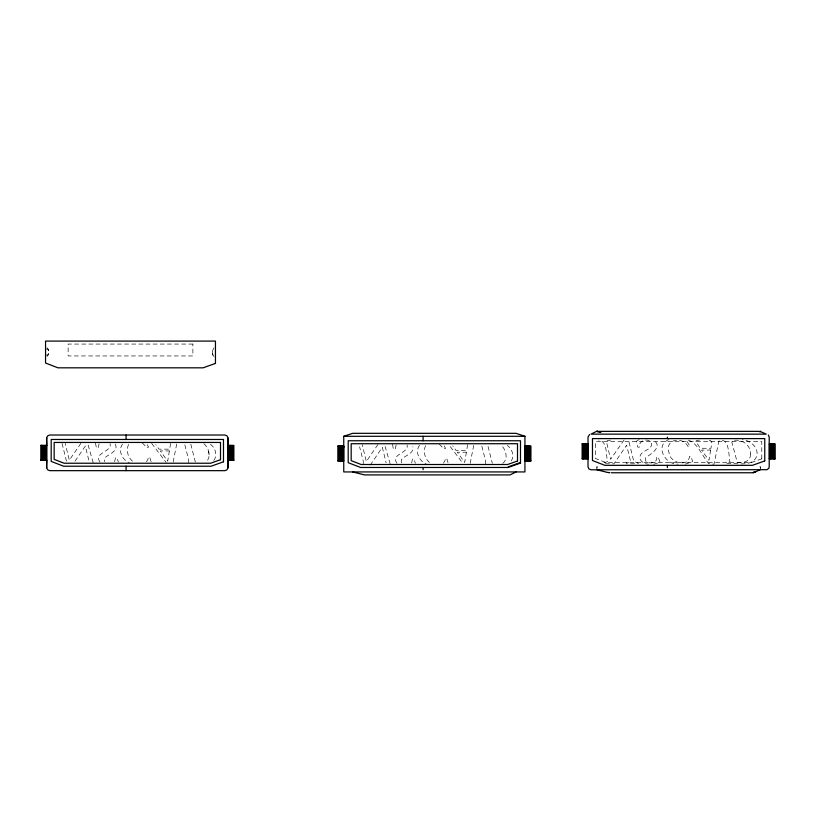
<?xml version="1.0" encoding="UTF-8"?>
<svg xmlns="http://www.w3.org/2000/svg" width="816" height="816" viewBox="0 0 816 816"><rect width="100%" height="100%" fill="white"/><g stroke="black" fill="none" stroke-linecap="round" stroke-linejoin="round"><path stroke-width="0.61" stroke-dasharray="4.08 3.06" d="M596.935 468.302L596.955 466.813L597.526 466.813M45.553 355.001L48.521 355.001L48.521 349.095L45.553 349.095M212.486 355.215L212.486 349.319M203.857 443.68C208.896 447.698 211.732 457.654 205.805 462.019M170.605 443.343L169.697 449.147L159.028 449.147L155.774 444.669M467.609 444.618L466.701 450.422L456.032 450.422L452.778 445.944M173.165 462.05L176.695 444.067M470.169 463.325L473.698 445.342M363.232 463.825L363.232 461.091L359.601 446.852M48.47 353.45L47.042 356.572M212.537 350.87L213.976 347.738M188.649 462.733L188.649 459.816L184.477 443.506M485.653 464.008L485.653 461.091L481.481 444.781M99.154 443.68L98.032 448.127L96.38 447.933L95.523 443.17M396.158 444.955L395.036 449.402L393.383 449.208L392.312 443.251M128.571 444.455C125.98 450.095 127.735 457.511 132.671 461.326M425.575 445.73C422.984 451.37 424.738 458.786 429.675 462.601M114.658 461.683L115.433 457.725L116.872 457.837L118.412 461.999M411.662 462.958L412.437 459L413.875 459.112L415.415 463.274M213.782 460.469C217.913 455.338 215.322 447.729 210.344 444.19M511.275 460.897C514.804 455.828 511.969 448.82 507.348 445.465M122.512 444.006C117.698 450.575 122.237 459.857 129.193 462.733M419.516 445.281C414.701 451.85 419.24 461.132 426.207 464.008M370.24 465.12L382.337 447.311L386.121 462.815M75.031 461.142L85.333 446.036L89.117 461.54M80.906 443.302L69.329 460.193L65.209 443.455M377.91 444.577L366.333 461.468L362.212 444.73M624.097 439.926L610.603 459.316L606.472 441.68L607.339 440.599L610.715 440.079M146.472 461.846L148.053 459.133L148.247 457.154L149.746 457.266L151.348 462.468M443.476 463.121L445.057 460.408L445.25 458.429L446.75 458.541L448.025 462.703M502.809 463.294C508.511 459.173 506.073 449.677 501.503 445.567M639.163 439.559L636.592 441.099L637.663 447.056L639.316 447.25C638.367 440.579 647.802 437.386 651.352 442.731C653.381 449.636 642.427 450.004 640.254 455.461C638.214 460.622 644.161 463.978 648.536 464.243M668.906 439.579C654.361 445.199 665.193 465.151 678.076 464.08M685.165 464.171L692.631 461.591L691.03 456.399L689.53 456.277C688.337 467.894 669.548 462.692 669.069 452.819C664.183 438.753 683.074 435.968 688.194 446.791L689.857 446.219L686.491 440.344L684.961 439.722M653.545 464.355L660.073 462.162L658.155 456.96L656.717 456.848C657.941 463.111 648.893 464.783 645.599 460.765L645.67 457.439C651.362 454.186 663.439 446.036 653.269 440.201M603.881 462.733L607.512 461.672C605.921 455.134 607.634 441.262 598.76 440.079M699.506 440.079L696.446 440.599L695.783 441.456L700.312 448.27L710.981 448.27L711.787 441.68L710.002 440.375L707.778 440.079M605.38 463.753L613.918 463.876L626.617 445.159L630.401 460.673L630.085 461.856L626.402 462.733L626.719 463.794L638.194 463.794L637.877 462.733L634.46 461.785L633.583 460.55L628.453 439.722M209.08 454.879L208.6 451.238M759.706 466.813L760.308 466.813L760.308 468.302M688.255 440.079C698.139 443.588 702.158 455.971 708.747 463.682L713.969 464.253L718.886 441.099C729.555 436.346 728.617 456.266 729.932 461.856L726.566 462.733L726.883 463.794C736.369 462.437 753.076 468.007 756.983 455.41C758.35 446.964 750.016 440.446 742.366 439.457M439.314 444.139L443.914 448.943L445.577 448.372L442.772 443.476M142.31 442.864L146.911 447.668L148.573 447.097L145.768 442.201M213.976 356.684L212.537 353.726M47.042 347.636L48.47 350.594M151.674 443.394L166.076 462.335M450.32 446.668L462.478 462.794M390.181 463.937L385.111 446.474M93.177 462.662L87.649 443.333M396.994 463.284C390.13 453.869 409.448 453.186 407.072 444.873M99.991 462.009C93.126 452.594 112.445 451.911 110.068 443.608M115.28 444.037C119.054 451.513 108.069 454.124 104.387 458.317L104.315 461.632M401.319 462.907L401.39 459.592C404.828 455.308 414.406 453.778 412.896 446.689M62.057 443.496L66.494 461.203M488.05 446.474L492.323 463.325M195.32 462.05L190.597 443.323M760.308 466.813L760.308 468.557M596.935 466.813L596.935 468.557M750.363 454.002C751.291 461.387 742.907 463.559 737.236 462.244L731.881 442.445L732.442 440.569C741.142 438.498 750.842 444.424 750.363 454.002M169.381 450.932L167.678 461.183L160.313 450.932L169.381 450.932M466.385 452.207L464.681 462.458L457.317 452.207L466.385 452.207M710.665 450.055L708.961 460.306L701.597 450.055L710.665 450.055M761.787 458.837L751.903 462.356L605.411 462.356L595.445 458.5L595.445 441.568L761.787 441.568L761.787 458.837M192.882 344.066L68.126 344.066L68.126 355.949L192.882 355.949L192.882 344.066"/><path stroke-width="1.22" d="M227.97 459.265C227.154 462.499 230.234 469.955 224.961 470.659L49.715 470.659C44.788 470.118 47.267 463.294 46.696 460.265M46.706 445.434C47.277 442.394 44.778 435.56 49.715 435.02L224.961 435.02C229.888 435.56 227.409 442.384 227.98 445.414L233.876 445.414L233.876 460.265L227.929 460.265L227.929 467.69L227.929 437.988M343.75 447.321L343.791 446.056L337.844 446.056L337.844 460.907L343.791 460.907M597.679 431.97L597.822 431.389L600.423 432.021M759.91 432.031L760.308 431.174M760.063 431.378L766.244 434.143L590.998 434.143L596.935 431.174L601.004 432.194M596.935 469.792L606.441 472.158M589.509 434.54L588.02 437.111L588.02 466.813L588.897 468.914L590.998 469.792L767.009 469.69L768.815 468.302L769.213 466.813L769.213 437.111L768.346 435.01M754.219 472.158L754.127 472.301M516.028 471.934L510.082 474.912L364.538 474.912L352.655 471.934M753.423 472.739L760.308 469.69M755.422 471.893L753.025 472.464M508.184 466.854L520.526 462.448M343.75 436.295L352.655 433.327L516.028 433.327L524.933 436.295L524.933 471.934L343.75 471.934L343.75 436.295L524.933 436.295M754.3 472.505L753.392 472.444M596.649 431.409L597.271 431.338M233.284 460.265L233.876 460.265M530.329 460.907L530.92 460.907L530.92 446.056L524.984 446.056M774.608 458.765L775.2 458.765L775.2 443.904L769.264 443.904M232.387 460.265L233.437 460.244M529.441 460.907L530.482 460.887M773.711 458.765L774.761 458.745M40.8 445.434L42.289 445.414M337.844 446.077L339.334 446.056M588.071 458.765L582.124 458.765L582.124 443.904L583.613 443.904M599.25 431.368L758.972 431.368M582.124 443.904L588.071 443.904M46.736 445.414L40.8 445.414L40.8 460.265L46.736 460.265M769.264 458.765L775.2 458.765M524.984 460.907L530.92 460.907M611.266 472.76L753.035 472.76M582.124 458.745L583.613 458.765M337.844 460.887L339.334 460.907M40.8 460.244L42.289 460.265M608.838 472.566L609.725 472.658L607.135 472.321M597.567 431.348L600.26 432.001M755.3 471.628L755.545 472.148M774.292 443.904L774.292 458.765M773.446 443.904L773.446 458.765M772.67 443.904L772.67 458.765M771.977 443.904L771.977 458.765M771.344 443.904L771.344 458.765M770.804 443.904L770.804 458.765M770.335 443.904L770.335 458.765M769.947 443.904L769.947 458.765M769.651 443.904L769.651 458.765M769.437 443.904L769.437 458.765M667.366 437.111L667.366 438.6M667.366 465.334L667.366 467.588M587.897 443.904L587.897 458.765M587.683 443.904L587.683 458.765M587.377 443.904L587.377 458.765M586.99 443.904L586.99 458.765M586.531 443.904L586.531 458.765M585.98 443.904L585.98 458.765M585.358 443.904L585.358 458.765M584.654 443.904L584.654 458.765M583.879 443.904L583.879 458.765M583.032 443.904L583.032 458.765M530.012 446.056L530.012 460.907M529.166 446.056L529.166 460.907M528.391 446.056L528.391 460.907M527.697 446.056L527.697 460.907M527.065 446.056L527.065 460.907M526.524 446.056L526.524 460.907M526.055 446.056L526.055 460.907M525.667 446.056L525.667 460.907M525.371 446.056L525.371 460.907M525.157 446.056L525.157 460.907M423.086 436.295L423.086 440.752M423.086 467.476L423.086 469.73M343.618 446.056L343.618 460.907M343.403 446.056L343.403 460.907M343.097 446.056L343.097 460.907M342.72 446.056L342.72 460.907M342.251 446.056L342.251 460.907M341.7 446.056L341.7 460.907M341.078 446.056L341.078 460.907M340.374 446.056L340.374 460.907M339.599 446.056L339.599 460.907M338.762 446.056L338.762 460.907M232.968 445.414L232.968 460.265M232.121 445.414L232.121 460.265M231.346 445.414L231.346 460.265M230.642 445.414L230.642 460.265M230.02 445.414L230.02 460.265M229.469 445.414L229.469 460.265M229.01 445.414L229.01 460.265M228.623 445.414L228.623 460.265M228.317 445.414L228.317 460.265M228.103 445.414L228.103 460.265M126.082 435.02L126.082 439.477M126.082 466.211L126.082 470.659M46.736 437.988L46.736 467.69M46.563 445.414L46.563 460.265M46.349 445.414L46.349 460.265M46.053 445.414L46.053 460.265M45.665 445.414L45.665 460.265M45.196 445.414L45.196 460.265M44.656 445.414L44.656 460.265M44.023 445.414L44.023 460.265M43.33 445.414L43.33 460.265M42.554 445.414L42.554 460.265M41.708 445.414L41.708 460.265M215.455 363.426L203.113 367.822L57.926 367.822L45.553 363.028L45.553 341.088L215.455 341.088L215.455 363.426M220.504 459.714L210.62 463.233L64.127 463.233L54.162 459.377L54.162 442.445L220.504 442.445L220.504 459.714M223.482 461.805L211.13 466.211L63.566 466.211L51.194 461.407L51.194 439.477L223.482 439.477L223.482 461.805M517.507 460.989L507.623 464.508L361.131 464.508L351.176 460.642L351.176 443.72L517.507 443.72L517.507 460.989M520.486 463.08L508.144 467.476L360.57 467.476L348.197 462.682L348.197 440.752L520.486 440.752L520.486 463.08M764.755 460.928L752.413 465.334L604.85 465.334L592.477 460.53L592.477 438.6L764.755 438.6L764.755 460.928"/></g></svg>
